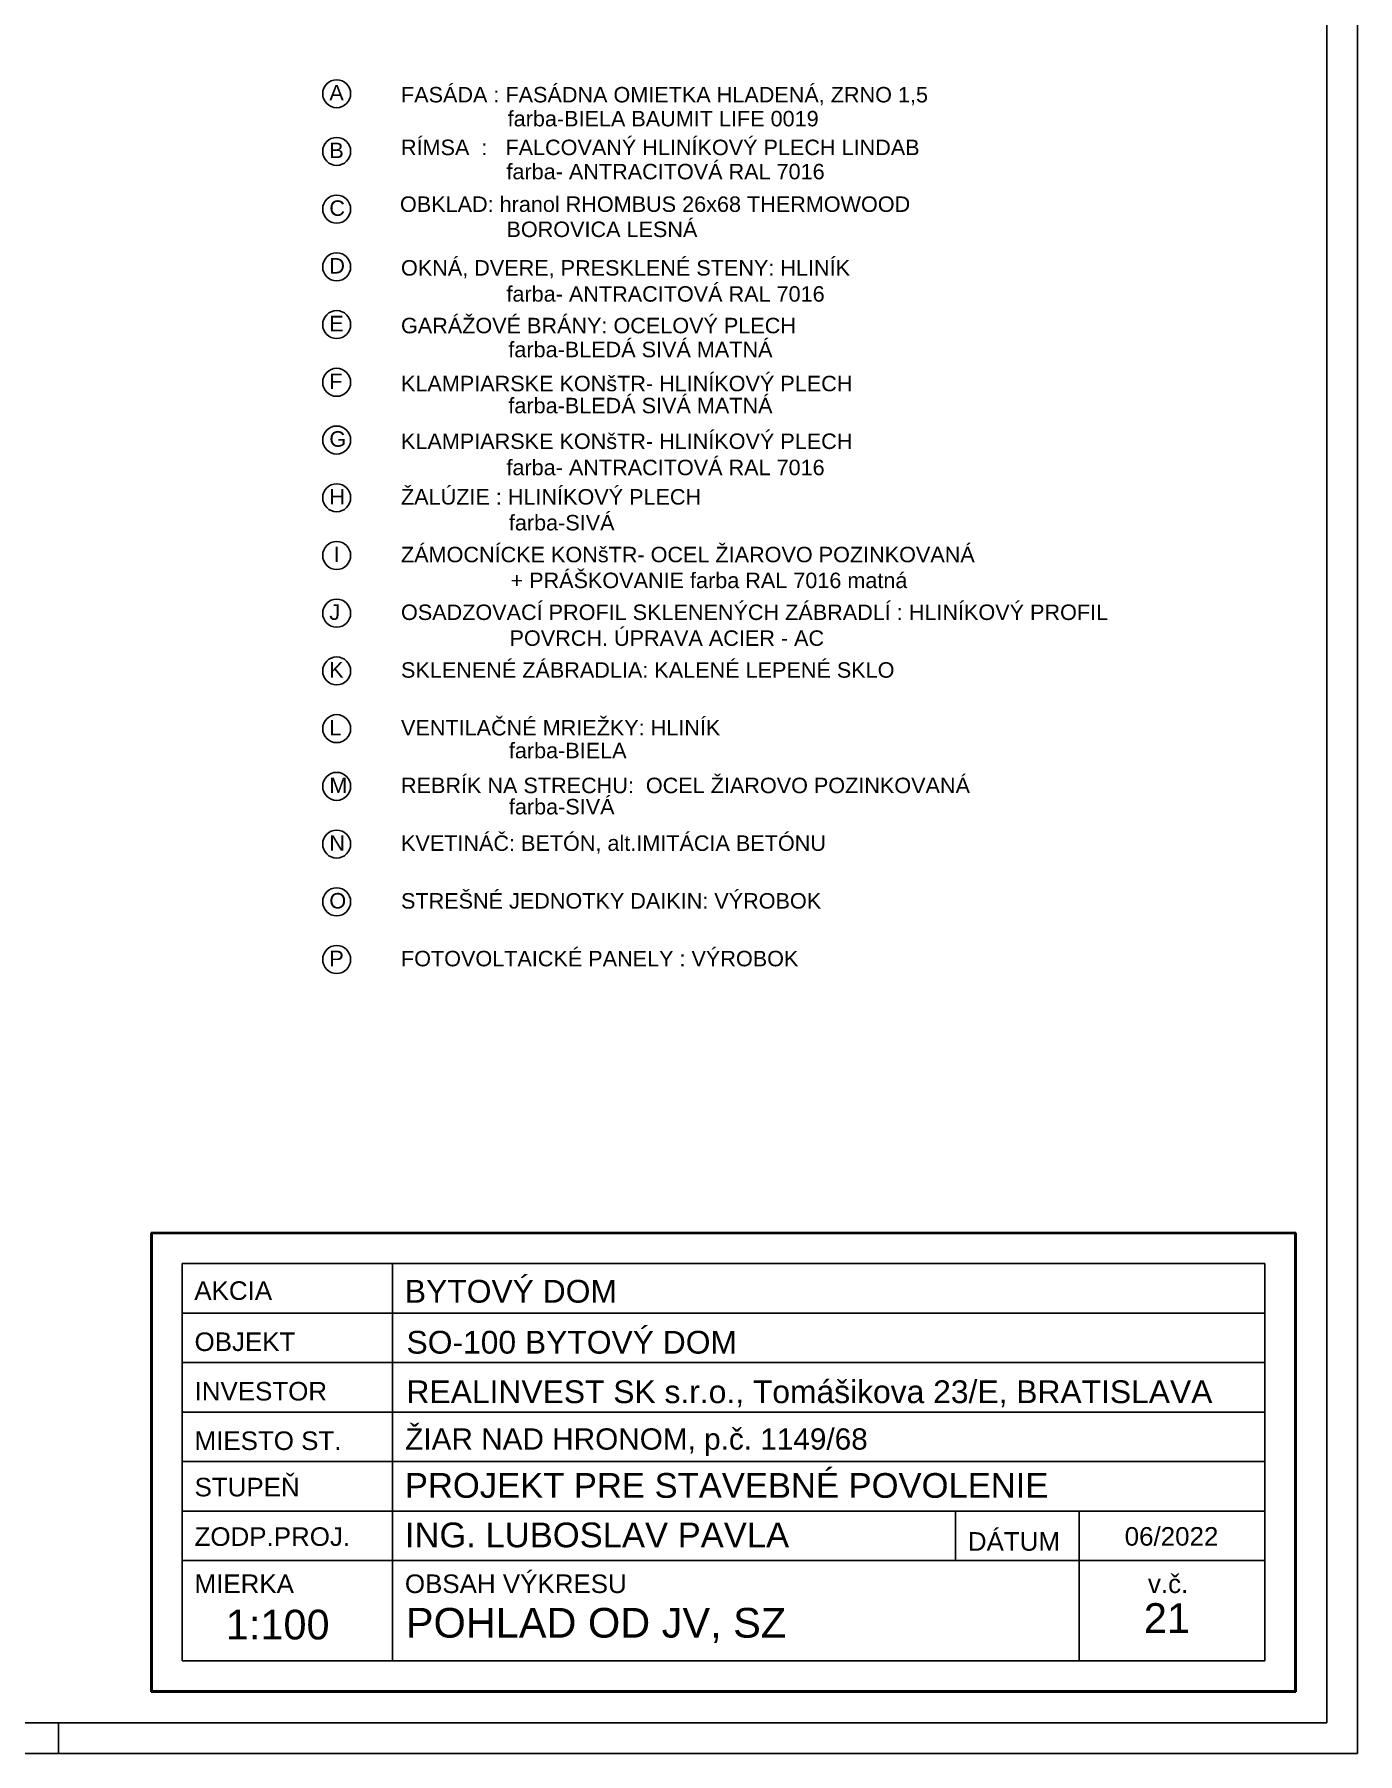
# Model space of a CAD drawing. Extents: x 3792242 to 5145247, y -1546315 to -1031918.
# Drawn here: x 4330819 to 4352208, y -1541362 to -1513573 of the extents above; entities that cross this region are included whole.
import ezdxf

# ---------------------------------------------------------------- set-up
doc = ezdxf.new("R2010")
doc.units = 0
doc.header["$MEASUREMENT"] = 0
doc.layers.add('TENKÁ', color=7, linetype='CONTINUOUS')
doc.styles.add('ARIAL', font='arial.ttf')

msp = doc.modelspace()

# ---------------------------------------------------------------- linework, layer by layer
at = {"layer": 'TENKÁ', "ltscale": 0.25}
for p, q in [((4352207.657, -1489065.189), (4352207.657, -1541362.357)), ((4351707.657, -1489565.189), (4351707.657, -1540862.357)), ((4333207.657, -1539862.357), (4333207.657, -1533442.357)), ((4350707.657, -1533442.357), (4333207.657, -1533442.357)), ((4336607.657, -1539862.357), (4336607.657, -1533442.357)), ((4350707.657, -1539862.357), (4350707.657, -1533442.357)), ((4350707.657, -1534242.357), (4333207.657, -1534242.357)), ((4350707.657, -1535042.357), (4333207.657, -1535042.357)), ((4350707.657, -1535842.357), (4333207.657, -1535842.357)), ((4350707.657, -1536642.357), (4333207.657, -1536642.357)), ((4350707.657, -1536642.357), (4333207.657, -1536642.357)), ((4350707.657, -1537442.357), (4333207.657, -1537442.357)), ((4350707.657, -1537442.357), (4333207.657, -1537442.357)), ((4345707.657, -1538242.357), (4345707.657, -1537442.357)), ((4347707.657, -1539862.357), (4347707.657, -1537442.357)), ((4350707.657, -1538242.357), (4333207.657, -1538242.357)), ((4350707.657, -1539862.357), (4333207.657, -1539862.357)), ((4351707.657, -1540862.357), (4256590.843, -1540862.357)), ((4331207.657, -1540862.357), (4331207.657, -1541362.357)), ((4331207.657, -1540862.357), (4331207.657, -1541362.357)), ((4352207.657, -1541362.357), (4256090.843, -1541362.357))]:
    msp.add_line(p, q, dxfattribs=at)
at = {"layer": 'TENKÁ', "lineweight": 40, "ltscale": 0.25}
for p, q in [((4351207.657, -1532942.357), (4332707.657, -1532942.357)), ((4332707.657, -1532946.357), (4332707.657, -1540362.357)), ((4351207.657, -1532946.357), (4332707.657, -1532946.357)), ((4351207.657, -1532950.357), (4332707.657, -1532950.357)), ((4332711.657, -1532946.357), (4332711.657, -1540362.357)), ((4332715.657, -1532946.357), (4332715.657, -1540362.357)), ((4351199.657, -1532942.357), (4351199.657, -1540362.357)), ((4351203.657, -1532942.357), (4351203.657, -1540362.357)), ((4351207.657, -1532942.357), (4351207.657, -1540362.357)), ((4351207.657, -1540354.357), (4332707.657, -1540354.357)), ((4351207.657, -1540358.357), (4332707.657, -1540358.357)), ((4351207.657, -1540362.357), (4332707.657, -1540362.357))]:
    msp.add_line(p, q, dxfattribs=at)
at = {"layer": 'TENKÁ', "ltscale": 0.25}
for centre in [(4335704.829, -1514531.922), (4335704.829, -1515464.901), (4335704.829, -1516397.88), (4335704.829, -1517330.859), (4335704.829, -1518263.838), (4335704.829, -1519196.816), (4335704.829, -1520129.795), (4335704.829, -1521062.774), (4335704.829, -1521995.753), (4335704.829, -1522928.731), (4335704.829, -1523861.71), (4335704.829, -1524794.689), (4335704.829, -1525727.668), (4335704.829, -1526660.647), (4335704.829, -1527593.625), (4335704.829, -1528526.604)]:
    msp.add_circle(centre, 226.172, dxfattribs=at)

# ---------------------------------------------------------------- texts
at = {"layer": 'TENKÁ', "lineweight": 40, "ltscale": 0.25, "style": 'ARIAL'}
for s, height, p in [('A', 250, (4335586.642, -1514639.813)), ('FASÁDA : FASÁDNA OMIETKA HLADENÁ, ZRNO 1,5', 250, (4336744.656, -1514672.606)), ('farba-BIELA BAUMIT LIFE 0019', 250, (4338469.156, -1515059.648)), ('B', 250, (4335586.642, -1515572.792)), ('RÍMSA  :   FALCOVANÝ HLINÍKOVÝ PLECH LINDAB', 250, (4336744.656, -1515524.606)), ('farba- ANTRACITOVÁ RAL 7016', 250, (4338449.656, -1515915.606)), ('OBKLAD: hranol RHOMBUS 26x68 THERMOWOOD', 250, (4336728.49, -1516442.128)), ('C', 250, (4335586.642, -1516505.771)), ('BOROVICA LESNÁ', 250, (4338449.656, -1516848.585)), ('D', 250, (4335586.642, -1517438.749)), ('OKNÁ, DVERE, PRESKLENÉ STENY: HLINÍK', 250, (4336744.656, -1517471.542)), ('farba- ANTRACITOVÁ RAL 7016', 250, (4338449.656, -1517893.085)), ('E', 250, (4335586.642, -1518371.728)), ('GARÁŽOVÉ BRÁNY: OCELOVÝ PLECH ', 250, (4336744.656, -1518404.521)), ('farba-BLEDÁ SIVÁ MATNÁ', 250, (4338480.156, -1518791.564)), ('F', 250, (4335586.642, -1519304.707)), ('KLAMPIARSKE KONšTR- HLINÍKOVÝ PLECH', 250, (4336744.656, -1519341.452)), ('farba-BLEDÁ SIVÁ MATNÁ', 250, (4338480.156, -1519697.564)), ('G', 250, (4335586.642, -1520237.686)), ('KLAMPIARSKE KONšTR- HLINÍKOVÝ PLECH', 250, (4336744.656, -1520274.431)), ('farba- ANTRACITOVÁ RAL 7016', 250, (4338449.656, -1520698.085)), ('ŽALÚZIE : HLINÍKOVÝ PLECH', 250, (4336744.656, -1521172.727)), ('H', 250, (4335586.642, -1521170.665)), ('farba-SIVÁ', 250, (4338488.656, -1521590.5)), ('I', 250, (4335655.142, -1522103.643)), ('ZÁMOCNÍCKE KONšTR- OCEL ŽIAROVO POZINKOVANÁ', 250, (4336744.656, -1522105.705)), ('+ PRÁŠKOVANIE farba RAL 7016 matná', 250, (4338515.156, -1522523.479)), ('J', 250, (4335586.642, -1523036.622)), ('OSADZOVACÍ PROFIL SKLENENÝCH ZÁBRADLÍ : HLINÍKOVÝ PROFIL', 250, (4336744.656, -1523038.684)), ('POVRCH. ÚPRAVA ACIER - AC', 250, (4338499.831, -1523456.405)), ('SKLENENÉ ZÁBRADLIA: KALENÉ LEPENÉ SKLO', 250, (4336744.656, -1523971.663)), ('K', 250, (4335582.642, -1523969.601)), ('L', 250, (4335586.642, -1524902.58)), ('VENTILAČNÉ MRIEŽKY: HLINÍK', 250, (4336744.656, -1524904.642)), ('farba-BIELA', 250, (4338488.656, -1525273.5)), ('M', 250, (4335586.642, -1525835.559)), ('REBRÍK NA STRECHU:  OCEL ŽIAROVO POZINKOVANÁ', 250, (4336744.656, -1525837.621)), ('farba-SIVÁ', 250, (4338488.656, -1526181.5)), ('KVETINÁČ: BETÓN, alt.IMITÁCIA BETÓNU', 250, (4336744.656, -1526770.599)), ('N', 250, (4335586.642, -1526768.537)), ('O', 250, (4335586.642, -1527701.516)), ('STREŠNÉ JEDNOTKY DAIKIN: VÝROBOK ', 250, (4336744.656, -1527703.578)), ('P', 250, (4335586.642, -1528634.495)), ('FOTOVOLTAICKÉ PANELY : VÝROBOK', 250, (4336744.656, -1528636.557)), ('BYTOVÝ DOM', 368, (4336807.657, -1534073.389)), ('AKCIA', 300, (4333403.999, -1534028.04)), ('SO-100 BYTOVÝ DOM', 368, (4336833.941, -1534896.948)), ('OBJEKT', 300, (4333407.657, -1534854.632)), ('INVESTOR', 300, (4333407.657, -1535654.632)), ('REALINVEST SK s.r.o., Tomášikova 23/E, BRATISLAVA', 368, (4336833.941, -1535696.948)), ('MIESTO ST.', 300, (4333407.657, -1536454.632)), ('ŽIAR NAD HRONOM, p.č. 1149/68', 344, (4336812.508, -1536449.167)), ('PROJEKT PRE STAVEBNÉ POVOLENIE', 400, (4336807.661, -1537227.58)), ('STUPEŇ', 300, (4333407.657, -1537204.632)), ('ZODP.PROJ.', 300, (4333407.657, -1538004.632)), ('ING. LUBOSLAV PAVLA', 400, (4336807.661, -1538027.58)), ('DÁTUM     ', 300, (4345907.657, -1538082.357)), ('06/2022', 300, (4348442.257, -1538000.871)), ('OBSAH VÝKRESU', 300, (4336807.657, -1538766.574)), ('MIERKA             ', 300, (4333407.657, -1538766.574)), ('v.č.', 300, (4348818.455, -1538766.574)), ('21', 480, (4348752.533, -1539410.868)), ('1:100', 480, (4333912.612, -1539516.629)), ('POHLAD OD JV, SZ', 480, (4336823.5, -1539487.555))]:
    msp.add_text(s, height=height, dxfattribs=at).set_placement(p)

doc.saveas('drawing.dxf')
